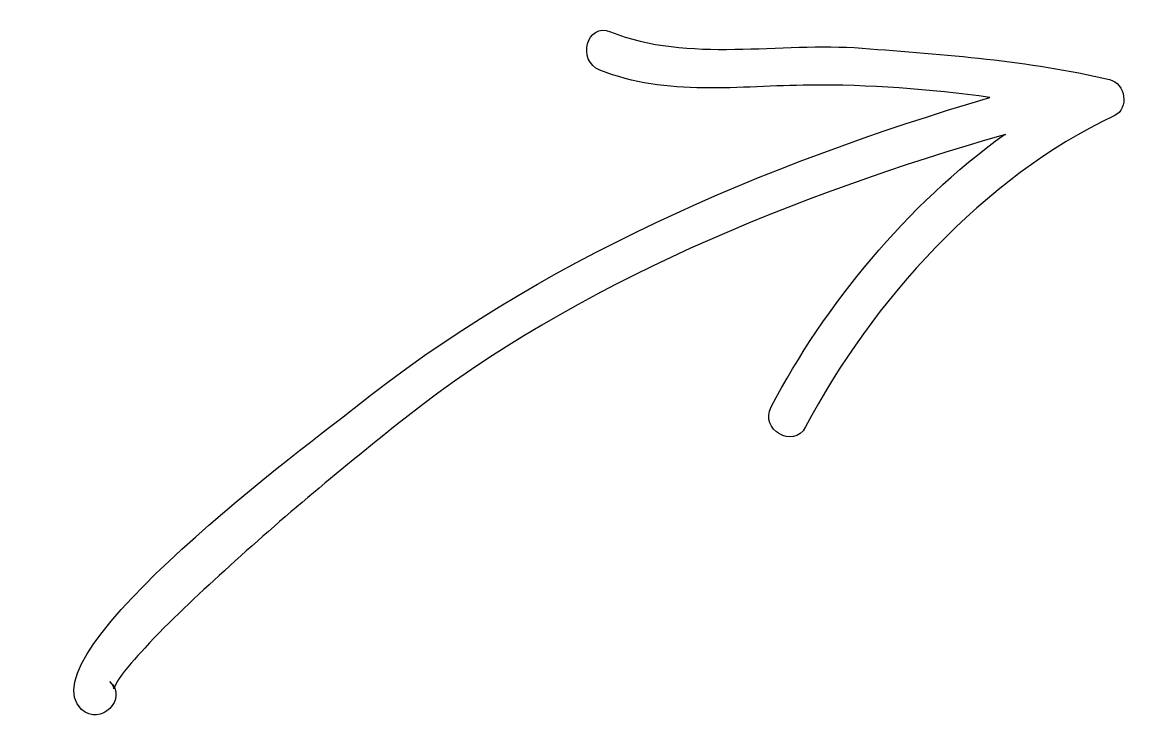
# Model space of a CAD drawing. Header units: centimetres. Extents: x -10.3 to 9.4, y -6.3 to 6.2.
import ezdxf

# ---------------------------------------------------------------- set-up
doc = ezdxf.new("R2010")
doc.units = ezdxf.units.CM
doc.header["$MEASUREMENT"] = 0
doc.layers.add('Camada 1', color=7, linetype='Continuous')

msp = doc.modelspace()

# ---------------------------------------------------------------- linework, layer by layer
at = {"layer": 'Camada 1'}
msp.add_open_spline([(7.21102, 4.23402), (5.4794, 2.98926), (4.0184, 1.20015), (3.06521, -0.6104), (3.06521, -0.6104), (2.85267, -1.01402), (3.46375, -1.37169), (3.67629, -0.96785), (3.67629, -0.96785), (4.85671, 1.27431), (6.84568, 3.47882), (9.16232, 4.56756), (9.16232, 4.56756), (9.44191, 4.69885), (9.36168, 5.14755), (9.07765, 5.21439), (9.07765, 5.21439), (7.63337, 5.55441), (6.15549, 5.65865), (4.6799, 5.7729), (4.6799, 5.7729), (3.22584, 5.88566), (1.58836, 5.50757), (0.20856, 6.06438), (0.20856, 6.06438), (-0.21506, 6.23543), (-0.3972, 5.55032), (0.02047, 5.38181), (0.02047, 5.38181), (1.19263, 4.9086), (2.51541, 5.10331), (3.74734, 5.11479), (3.74734, 5.11479), (4.79131, 5.12439), (5.88494, 5.04645), (6.95507, 4.89434), (6.95507, 4.89434), (6.95507, 4.89434), (6.95486, 4.89492), (6.95486, 4.89492), (6.95486, 4.89492), (2.93219, 3.71144), (-1.07935, 1.98839), (-4.3511, -0.63381), (-4.3511, -0.63381), (-4.99675, -1.15128), (-10.25214, -5.0192), (-9.19606, -5.99432), (-9.19606, -5.99432), (-8.86139, -6.30349), (-8.35955, -5.80414), (-8.69563, -5.49391), (-8.69563, -5.49391), (-8.54648, -5.63155), (-8.70116, -5.72008), (-8.53669, -5.46155), (-8.53669, -5.46155), (-8.40712, -5.25793), (-8.23361, -5.07941), (-8.07168, -4.90174), (-8.07168, -4.90174), (-7.62879, -4.41602), (-7.14178, -3.9694), (-6.65709, -3.52641), (-6.65709, -3.52641), (-5.62164, -2.57981), (-4.54228, -1.67811), (-3.4415, -0.80872), (-3.4415, -0.80872), (-0.39001, 1.60137), (3.48122, 3.15185), (7.22856, 4.23871), (7.22856, 4.23871), (7.22856, 4.23871), (7.21102, 4.23402), (7.21102, 4.23402)], degree=3, knots=[0, 0, 0, 0, 0.05, 0.05, 0.05, 0.05, 0.1, 0.1, 0.1, 0.1, 0.15, 0.15, 0.15, 0.15, 0.2, 0.2, 0.2, 0.2, 0.25, 0.25, 0.25, 0.25, 0.3, 0.3, 0.3, 0.3, 0.35, 0.35, 0.35, 0.35, 0.4, 0.4, 0.4, 0.4, 0.45, 0.45, 0.45, 0.45, 0.5, 0.5, 0.5, 0.5, 0.55, 0.55, 0.55, 0.55, 0.6, 0.6, 0.6, 0.6, 0.65, 0.65, 0.65, 0.65, 0.7, 0.7, 0.7, 0.7, 0.75, 0.75, 0.75, 0.75, 0.8, 0.8, 0.8, 0.8, 0.85, 0.85, 0.85, 0.85, 0.9, 0.9, 0.9, 0.9, 1, 1, 1, 1], dxfattribs=at)

doc.saveas('drawing.dxf')
